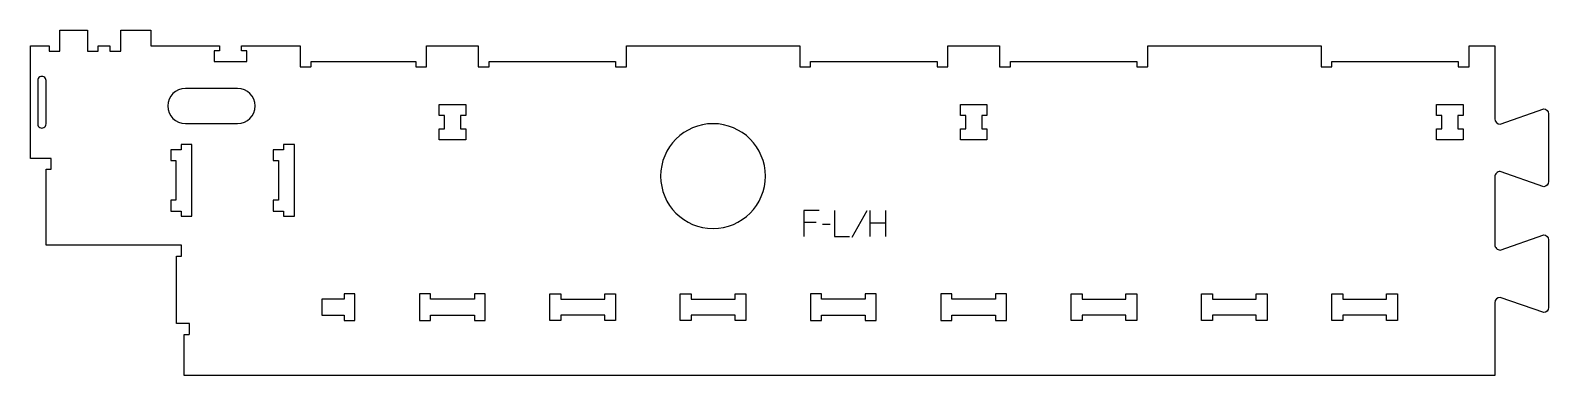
# Model space of a CAD drawing. Header units: millimetres. Extents: x -887 to 861, y -190 to 207.
import ezdxf

# ---------------------------------------------------------------- set-up
doc = ezdxf.new("R2010")
doc.units = ezdxf.units.MM
for name, color, linetype, true_color in [('1_ANYTOOL_1MMDEEP_LABELS_S', 2, 'Continuous', 0xffff00), ('3_ANYTOOL_CUTTHROUGH_INSID', 4, 'Continuous', 0x00ffff), ('4_ANYTOOL_CUTTHROUGH_OUTSI', 5, 'Continuous', 0x0000ff)]:
    doc.layers.add(name, color=color, linetype=linetype, true_color=true_color)

msp = doc.modelspace()

# ---------------------------------------------------------------- linework, layer by layer
at = {"layer": '1_ANYTOOL_1MMDEEP_LABELS_S'}
for p, q in [((79.3, 0), (79.3, -30)), ((97.6, -30), (97.6, 0)), ((17.7, -14), (3.2, -14)), ((33.5, -16.1), (24.7, -16.2)), ((75.9, -0.5), (58.7, -31.2)), ((97.6, -14.7), (79.3, -14.7))]:
    msp.add_line(p, q, dxfattribs=at)
for points in [[(20.8, 0), (3.2, 0), (3.2, -30)], [(38.6, 0), (38.6, -30), (55.7, -30)]]:
    msp.add_lwpolyline(points, dxfattribs=at)
at = {"layer": '3_ANYTOOL_CUTTHROUGH_INSID'}
for points in [[(-868.9, 149.6, 1.000001), (-878.4, 149.6), (-878.4, 99.6, 1.000001), (-868.9, 99.6)], [(-648.5, 100.1, 1), (-648.5, 140.6), (-708.5, 140.6, 1), (-708.5, 100.1)]]:
    msp.add_lwpolyline(points, format="xyb", close=True, dxfattribs=at)
for points in [[(-385.9, 81.4), (-416.4, 81.4), (-416.4, 93.9), (-410.4, 93.9), (-410.4, 109.4), (-416.4, 109.4), (-416.4, 121.9), (-385.9, 121.9), (-385.9, 109.4), (-391.9, 109.4), (-391.9, 93.9), (-385.9, 93.9)], [(214.1, 81.4), (183.6, 81.4), (183.6, 93.9), (189.6, 93.9), (189.6, 109.4), (183.6, 109.4), (183.6, 121.9), (214.1, 121.9), (214.1, 109.4), (208.1, 109.4), (208.1, 93.9), (214.1, 93.9)], [(762.1, 81.4), (731.6, 81.4), (731.6, 93.9), (737.6, 93.9), (737.6, 109.4), (731.6, 109.4), (731.6, 121.9), (762.1, 121.9), (762.1, 109.4), (756.1, 109.4), (756.1, 93.9), (762.1, 93.9)], [(-713.4, 75.9), (-713.4, 69.9), (-725.4, 69.9), (-725.4, 57.4), (-719.4, 57.4), (-719.4, 11.9), (-725.4, 11.9), (-725.4, -0.6), (-713.4, -0.6), (-713.4, -6.6), (-700.9, -6.6), (-700.9, 75.9)], [(-595.4, 75.9), (-595.4, 69.9), (-607.4, 69.9), (-607.4, 57.4), (-601.4, 57.4), (-601.4, 11.9), (-607.4, 11.9), (-607.4, -0.6), (-595.4, -0.6), (-595.4, -6.6), (-582.9, -6.6), (-582.9, 75.9)], [(-551.2, -120.6), (-525.9, -120.6), (-525.9, -126.6), (-513.4, -126.6), (-513.4, -96.1), (-525.9, -96.1), (-525.9, -102.1), (-551.4, -102.1), (-551.4, -120.6)], [(-426.4, -102.1), (-426.4, -96.1), (-438.9, -96.1), (-438.9, -126.6), (-426.4, -126.6), (-426.4, -120.6), (-375.9, -120.6), (-375.9, -126.6), (-363.4, -126.6), (-363.4, -96.1), (-375.9, -96.1), (-375.9, -102.1)], [(-276.4, -120.6), (-276.4, -126.6), (-288.9, -126.6), (-288.9, -96.1), (-276.4, -96.1), (-276.4, -102.1), (-225.9, -102.1), (-225.9, -96.1), (-213.4, -96.1), (-213.4, -126.6), (-225.9, -126.6), (-225.9, -120.6)], [(-126.4, -102.1), (-75.9, -102.1), (-75.9, -96.1), (-63.4, -96.1), (-63.4, -126.6), (-75.9, -126.6), (-75.9, -120.6), (-126.4, -120.6), (-126.4, -126.6), (-138.9, -126.6), (-138.9, -96.1), (-126.4, -96.1)], [(74.1, -120.6), (74.1, -126.6), (86.6, -126.6), (86.6, -96.1), (74.1, -96.1), (74.1, -102.1), (23.6, -102.1), (23.6, -96.1), (11.1, -96.1), (11.1, -126.6), (23.6, -126.6), (23.6, -120.6)], [(173.6, -102.1), (173.6, -96.1), (161.1, -96.1), (161.1, -126.6), (173.6, -126.6), (173.6, -120.6), (224.1, -120.6), (224.1, -126.6), (236.6, -126.6), (236.6, -96.1), (224.1, -96.1), (224.1, -102.1)], [(323.6, -120.6), (323.6, -126.6), (311.1, -126.6), (311.1, -96.1), (323.6, -96.1), (323.6, -102.1), (374.1, -102.1), (374.1, -96.1), (386.6, -96.1), (386.6, -126.6), (374.1, -126.6), (374.1, -120.6)], [(473.6, -102.1), (524.1, -102.1), (524.1, -96.1), (536.6, -96.1), (536.6, -126.6), (524.1, -126.6), (524.1, -120.6), (473.6, -120.6), (473.6, -126.6), (461.1, -126.6), (461.1, -96.1), (473.6, -96.1)], [(674.1, -102.1), (674.1, -96.1), (686.6, -96.1), (686.6, -126.6), (674.1, -126.6), (674.1, -120.6), (623.6, -120.6), (623.6, -126.6), (611.1, -126.6), (611.1, -96.1), (623.6, -96.1), (623.6, -102.1)]]:
    msp.add_lwpolyline(points, close=True, dxfattribs=at)
at = {"layer": '3_ANYTOOL_CUTTHROUGH_INSID', "extrusion": (0, 0, -1)}
msp.add_circle((101.2, 39.6), 60.3, dxfattribs=at)
at = {"layer": '4_ANYTOOL_CUTTHROUGH_OUTSI'}
msp.add_lwpolyline([(-576.4, 189.4), (-576.4, 165.6, 0.414214), (-576.2, 165.4), (-564.2, 165.4, 0.414214), (-563.9, 165.6), (-563.9, 171.4), (-443.4, 171.4), (-443.4, 165.6, 0.414214), (-443.2, 165.4), (-431.2, 165.4, 0.414214), (-430.9, 165.6), (-430.9, 189.4), (-371.4, 189.4), (-371.4, 165.6, 0.414214), (-371.2, 165.4), (-359.2, 165.4, 0.414214), (-358.9, 165.6), (-358.9, 171.4), (-213.4, 171.4), (-213.4, 165.6, 0.414214), (-213.2, 165.4), (-201.2, 165.4, 0.414214), (-200.9, 165.6), (-200.9, 189.4), (-1.4, 189.4), (-1.4, 165.6, 0.414214), (-1.2, 165.4), (10.8, 165.4, 0.414214), (11.1, 165.6), (11.1, 171.4), (156.6, 171.4), (156.6, 165.6, 0.414214), (156.8, 165.4), (168.8, 165.4, 0.414214), (169.1, 165.6), (169.1, 189.4), (228.6, 189.4), (228.6, 165.6, 0.414214), (228.8, 165.4), (240.8, 165.4, 0.414214), (241.1, 165.6), (241.1, 171.4), (386.6, 171.4), (386.6, 165.6, 0.414214), (386.8, 165.4), (398.8, 165.4, 0.414214), (399.1, 165.6), (399.1, 189.4), (598.6, 189.4), (598.6, 165.6, 0.414214), (598.8, 165.4), (610.8, 165.4, 0.414214), (611.1, 165.6), (611.1, 171.4), (756.6, 171.4), (756.6, 165.6, 0.414214), (756.8, 165.4), (768.8, 165.4, 0.414214), (769.1, 165.6), (769.1, 189.4), (798.6, 189.4), (798.6, 105.6, 0.411451), (804.8, 99.4), (804.9, 99.5), (854.9, 116.9, -0.412073), (860.6, 111.2), (860.6, 33.2, -0.412073), (854.9, 27.4), (804.9, 44.9), (804.8, 44.9, 0.414214), (798.6, 38.7), (798.6, -39.3, 0.414214), (804.8, -45.6), (804.9, -45.5), (854.9, -28.1, -0.412073), (860.6, -33.8), (860.6, -111.8, -0.412073), (854.9, -117.6), (804.9, -100.1), (804.8, -100.1, 0.411451), (798.6, -106.2), (798.6, -190.1), (-709.9, -190.1), (-709.9, -142.6), (-704.2, -142.6, 0.414214), (-703.9, -142.4), (-703.9, -130.4, 0.414214), (-704.2, -130.1), (-718.9, -130.1), (-718.9, -52.6), (-713.2, -52.6, 0.414214), (-712.9, -52.4), (-712.9, -40.4, 0.414214), (-713.2, -40.1), (-868.9, -40.1), (-868.9, 47.4), (-863.2, 47.4, 0.414214), (-862.9, 47.6), (-862.9, 59.6, 0.414214), (-863.2, 59.9), (-886.9, 59.9), (-886.9, 189.4), (-865.4, 189.4), (-865.4, 183.6, 0.414214), (-865.2, 183.4), (-853.2, 183.4, 0.414214), (-852.9, 183.6), (-852.9, 207.4), (-821.3, 207.4), (-821.3, 183.6, 0.414214), (-821.1, 183.4), (-809.1, 183.4, 0.414214), (-808.8, 183.6), (-808.8, 189.4), (-795.4, 189.4), (-795.4, 183.6, 0.414214), (-795.2, 183.4), (-783.2, 183.4, 0.414214), (-782.9, 183.6), (-782.9, 207.4), (-748.4, 207.4), (-748.4, 189.6, 0.414214), (-748.2, 189.4), (-669.4, 189.4), (-669.4, 183.9), (-675.2, 183.9, 0.414214), (-675.4, 183.6), (-675.4, 171.6, 0.414214), (-675.2, 171.4), (-638.2, 171.4, 0.414214), (-637.9, 171.6), (-637.9, 183.6, 0.414214), (-638.2, 183.9), (-643.9, 183.9), (-643.9, 189.4)], format="xyb", close=True, dxfattribs=at)

doc.saveas('drawing.dxf')
